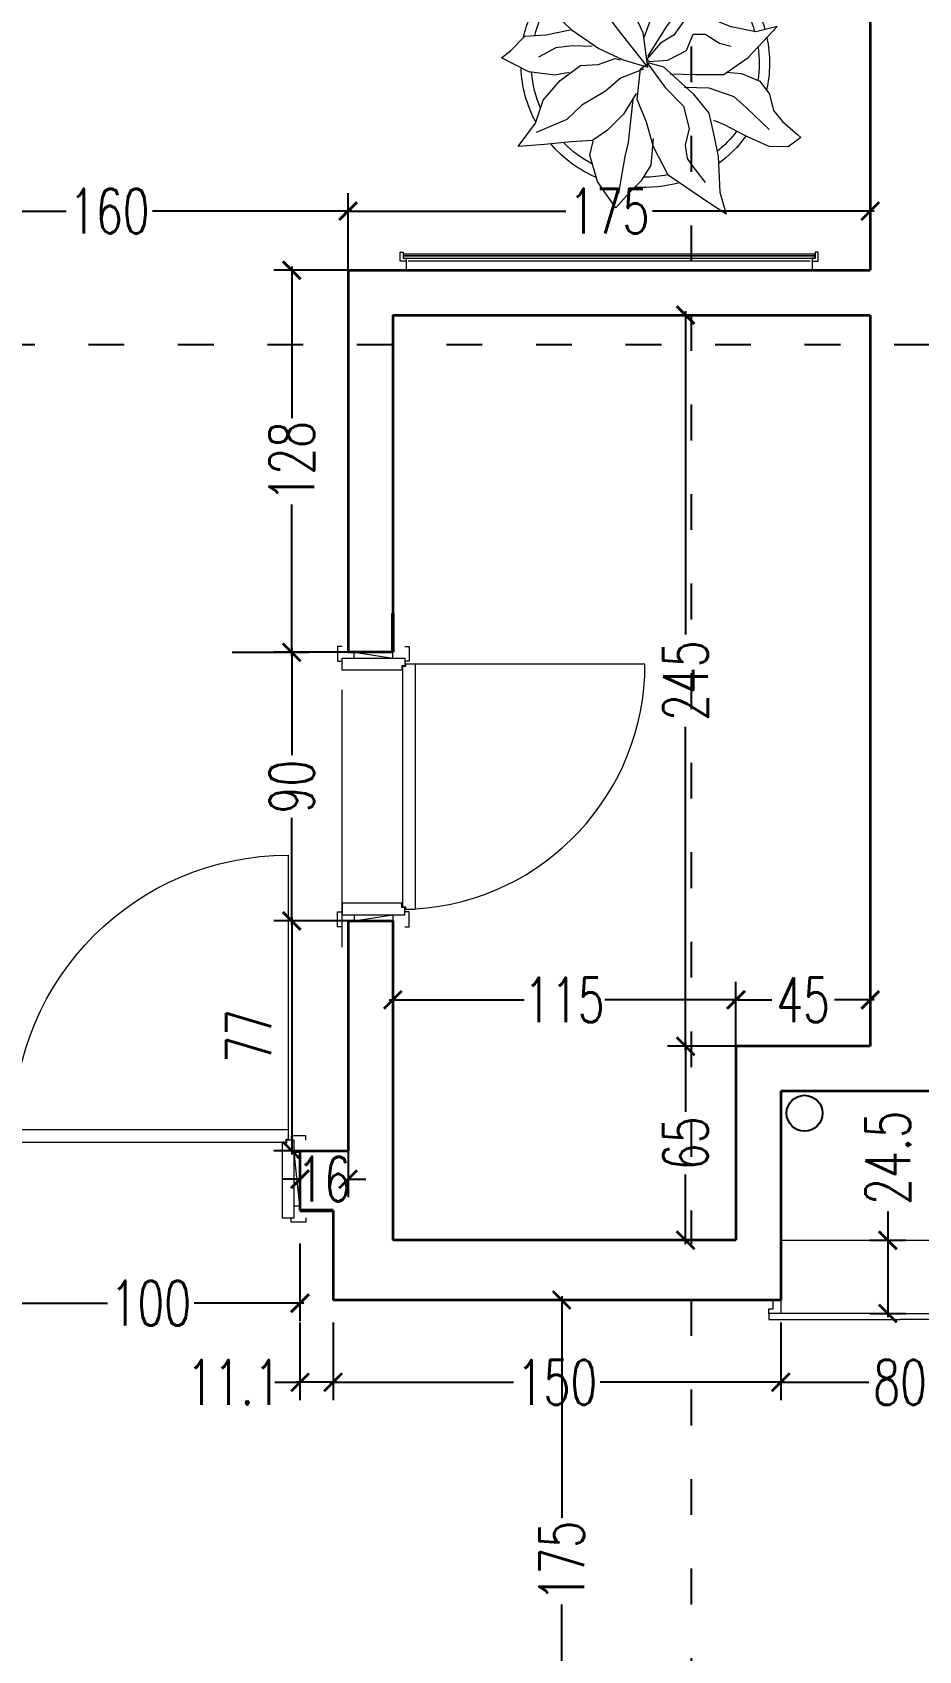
# Model space of a CAD drawing. Header units: centimetres. Extents: x -3207095 to 15275363, y -32656 to 4798027.
# Drawn here: x 691061 to 691358, y 4438776 to 4439318 of the extents above; entities that cross this region are included whole.
import ezdxf

# ---------------------------------------------------------------- set-up
doc = ezdxf.new("R2010")
doc.units = ezdxf.units.CM
doc.linetypes.add('ACAD_ISO03W100', pattern=[30, 12, -18])
doc.linetypes.add('DUZ', pattern=[500, 500])
doc.layers.get('0').update_dxf_attribs({"color": 1, "linetype": 'DUZ'})
for name, color, linetype in [('0 MC MAHAL', 94, 'Continuous'), ('DIM', 1, 'DUZ'), ('TESİSAT', 57, 'Continuous')]:
    doc.layers.add(name, color=color, linetype=linetype)
for name, color, linetype, lineweight in [('DUV', 220, 'Continuous', 50), ('DUVAR', 7, 'Continuous', 35), ('FE_MOBTEF.2', 33, 'Continuous', 18), ('Fix. Furniture', 144, 'Continuous', 9), ('KAPEN', 151, 'Continuous', 9)]:
    doc.layers.add(name, color=color, linetype=linetype, lineweight=lineweight)
doc.styles.add('ATT', font='romans.shx')
doc.styles.add('DIM', font='ROMANSTW.SHX', dxfattribs={"width": 0.7})
doc.dimstyles.new('1_100', dxfattribs={"dimtxt": 15, "dimasz": 6, "dimexe": 6, "dimexo": 0, "dimgap": 2, "dimtad": 0, "dimdec": 1, "dimzin": 11, "dimdsep": 46, "dimtxsty": 'DIM', "dimblk": 'ARCHTICK', "dimcen": 3, "dimdle": 1.25, "dimclrt": 2, "dimadec": 0, "dimazin": 0, "dimtfac": 1.25, "dimtdec": 1, "dimtix": 1, "dimtofl": 0, "dimtmove": 1, "dimatfit": 3, "dimldrblk": 'ARCHTICK', "dimfxl": 20, "dimfxlon": 1, "dimtolj": 1, "dimtzin": 0, "dimarcsym": 0})

# ---------------------------------------------------------------- blocks, each defined once
blk = doc.blocks.new('new block')
at = {"layer": 'KAPEN'}
for p, q in [((105202.0528, 48261.8596), (105202.0198, 48261.8596)), ((105202.0528, 48261.8526), (105202.0528, 48261.8596)), ((105202.0628, 48261.8526), (105202.0528, 48261.8526)), ((105202.0628, 48261.0466), (105202.0628, 48261.8526)), ((105201.2498, 48261.0396), (105202.0528, 48261.0396)), ((105202.0528, 48261.0466), (105202.0628, 48261.0466)), ((105202.0528, 48261.0396), (105202.0528, 48261.0466))]:
    blk.add_line(p, q, dxfattribs=at)
for points in [[(105202.0548, 48261.9196), (105202.0398, 48261.9196), (105202.0398, 48261.8696), (105202.0548, 48261.8696)], [(105202.2248, 48261.8796), (105202.2248, 48261.8996), (105202.0948, 48261.8796), (105202.0948, 48261.8996)], [(105202.2648, 48261.9196), (105202.2798, 48261.9196), (105202.2798, 48261.8696), (105202.2648, 48261.8696)], [(105202.0198, 48261.0396), (105202.0198, 48261.8596)], [(105202.0548, 48260.9796), (105202.0398, 48260.9796), (105202.0398, 48261.0296), (105202.0548, 48261.0296)], [(105202.2248, 48261.0196), (105202.2248, 48260.9996), (105202.0948, 48261.0196), (105202.0948, 48260.9996)], [(105202.2648, 48260.9796), (105202.2798, 48260.9796), (105202.2798, 48261.0296), (105202.2648, 48261.0296)]]:
    blk.add_lwpolyline(points, dxfattribs=at)
for points in [[(105202.0548, 48261.8796), (105202.0548, 48261.8546), (105202.0648, 48261.8546), (105202.0648, 48261.8396), (105202.2648, 48261.8396), (105202.2648, 48261.8796)], [(105202.0548, 48261.0196), (105202.0548, 48261.0446), (105202.0648, 48261.0446), (105202.0648, 48261.0596), (105202.2648, 48261.0596), (105202.2648, 48261.0196)]]:
    blk.add_lwpolyline(points, close=True, dxfattribs=at)
blk.add_arc((105202.0715, 48261.0396), 0.8216, 93.6023, 180, dxfattribs=at)
blk = doc.blocks.new('K210')
for p, q in [((0.04, 0.985), (0.04, 0.032)), ((0.96, 0.032), (0.96, 0.065)), ((0.04, 0.032), (0.047, 0.032)), ((0.047, 0.032), (0.047, 0.022)), ((0.047, 0.022), (0.953, 0.022)), ((0.953, 0.032), (0.96, 0.032)), ((0.953, 0.022), (0.953, 0.032))]:
    blk.add_line(p, q)
for points in [[(0.04, 0.065), (0.96, 0.065)], [(-0.02, 0.03), (-0.02, 0.045), (0.03, 0.045), (0.03, 0.03)], [(1.02, 0.03), (1.02, 0.045), (0.97, 0.045), (0.97, 0.03)], [(0.02, -0.19), (0, -0.19), (0.02, -0.01), (0, -0.01)], [(0.98, -0.19), (1, -0.19), (0.98, -0.01), (1, -0.01)], [(-0.02, -0.23), (-0.02, -0.245), (0.03, -0.245), (0.03, -0.23)], [(1.02, -0.23), (1.02, -0.245), (0.97, -0.245), (0.97, -0.23)]]:
    blk.add_lwpolyline(points)
for points in [[(0.02, 0.03), (0.045, 0.03), (0.045, 0.02), (0.06, 0.02), (0.06, -0.23), (0.02, -0.23)], [(0.98, 0.03), (0.955, 0.03), (0.955, 0.02), (0.94, 0.02), (0.94, -0.23), (0.98, -0.23)]]:
    blk.add_lwpolyline(points, close=True)
blk.add_arc((0.04, 0.065), 0.92, 0, 90)
blk = doc.blocks.new('rgtkjıtdkfgölv')
at = {"layer": 'FE_MOBTEF.2'}
for p, q in [((104445.9076, 48877.9319), (104445.9076, 48877.9619)), ((104447.2679, 48877.9319), (104447.2679, 48877.9619)), ((104445.9079, 48877.9319), (104445.8879, 48877.9319)), ((104445.8879, 48877.9319), (104445.8879, 48877.9019)), ((104445.8879, 48877.9019), (104445.8979, 48877.9019)), ((104445.8979, 48877.9139), (104445.8979, 48877.9219)), ((104445.8979, 48877.9219), (104447.2779, 48877.9219)), ((104445.8979, 48877.9219), (104445.9079, 48877.9219)), ((104445.8979, 48877.9019), (104445.8979, 48877.9219)), ((104445.8979, 48877.9079), (104445.8979, 48877.9139)), ((104445.8979, 48877.9139), (104447.2779, 48877.9139)), ((104447.2779, 48877.9139), (104445.8979, 48877.9139)), ((104447.2779, 48877.9079), (104445.8979, 48877.9079)), ((104445.9079, 48877.9219), (104445.9079, 48877.9319)), ((104447.2612, 48877.9319), (104445.9143, 48877.9319)), ((104447.2679, 48877.9319), (104447.2879, 48877.9319)), ((104447.2679, 48877.9219), (104447.2679, 48877.9319)), ((104447.2779, 48877.9219), (104447.2679, 48877.9219)), ((104447.2779, 48877.9019), (104447.2779, 48877.9219)), ((104447.2779, 48877.9219), (104447.2779, 48877.9139)), ((104447.2779, 48877.9139), (104447.2779, 48877.9079)), ((104447.2879, 48877.9019), (104447.2779, 48877.9019)), ((104447.2879, 48877.9319), (104447.2879, 48877.9019))]:
    blk.add_line(p, q, dxfattribs=at)
blk = doc.blocks.new('_ArchTick')
at = {"color": 0, "linetype": 'ByBlock', "const_width": 0.15}
blk.add_lwpolyline([(-0.5, -0.5), (0.5, 0.5)], dxfattribs=at)
blk = doc.blocks.new('*D4764')
at = {"layer": 'Defpoints', "color": 0, "linetype": 'Continuous', "lineweight": 5, "transparency": 16777216}
for p in [(691256.93, 4439776.56), (691076.93, 4439758.74), (691256.93, -32656.41)]:
    blk.add_point(p, dxfattribs=at)
at = {"layer": 'DIM', "color": 0, "linetype": 'Continuous', "lineweight": -2, "transparency": 16777216}
for p, q in [((691076.93, 4439758.74), (691076.93, 4439782.56)), ((691256.93, 4439756.56), (691256.93, 4439782.56)), ((691075.68, 4439776.56), (691152.43, 4439776.56)), ((691258.18, 4439776.56), (691181.43, 4439776.56))]:
    blk.add_line(p, q, dxfattribs=at)
at = {"layer": 'DIM', "color": 0, "linetype": 'Continuous', "lineweight": -2, "transparency": 16777216, "xscale": 6, "yscale": 6, "zscale": 6, "rotation": 180}
blk.add_blockref('_ArchTick', (691076.93, 4439776.56), dxfattribs=at)
at = {"layer": 'DIM', "color": 0, "linetype": 'Continuous', "lineweight": -2, "transparency": 16777216, "xscale": 6, "yscale": 6, "zscale": 6}
blk.add_blockref('_ArchTick', (691256.93, 4439776.56), dxfattribs=at)
at = {"layer": 'DIM', "color": 2, "linetype": 'Continuous', "lineweight": 5, "transparency": 16777216, "insert": (691166.93, 4439776.56), "char_height": 15, "attachment_point": 5, "style": 'DIM'}
blk.add_mtext('\\A1;180', dxfattribs=at)
blk = doc.blocks.new('*D5818')
at = {"layer": 'Defpoints', "color": 0, "linetype": 'Continuous', "lineweight": 5, "transparency": 16777216}
for p in [(691238.54, 4438893.74), (691256.93, 4438893.74), (691256.93, 4438718.74)]:
    blk.add_point(p, dxfattribs=at)
at = {"layer": 'DIM', "color": 0, "linetype": 'Continuous', "lineweight": -2, "transparency": 16777216}
for p, q in [((691238.54, 4438894.99), (691238.54, 4438820.74)), ((691256.93, 4438893.74), (691232.54, 4438893.74)), ((691238.54, 4438717.49), (691238.54, 4438791.74)), ((691256.93, 4438718.74), (691232.54, 4438718.74))]:
    blk.add_line(p, q, dxfattribs=at)
at = {"layer": 'DIM', "color": 0, "linetype": 'Continuous', "lineweight": -2, "transparency": 16777216, "xscale": 6, "yscale": 6, "zscale": 6}
for p, rotation in [((691238.54, 4438893.74), 90), ((691238.54, 4438718.74), 270)]:
    blk.add_blockref('_ArchTick', p, dxfattribs=dict(at, rotation=rotation))
at = {"layer": 'DIM', "color": 2, "linetype": 'Continuous', "lineweight": 5, "transparency": 16777216, "insert": (691238.54, 4438806.24), "char_height": 15, "attachment_point": 5, "rotation": 90, "style": 'DIM'}
blk.add_mtext('\\A1;175', dxfattribs=at)
blk = doc.blocks.new('*D5828')
at = {"layer": 'Defpoints', "color": 0, "linetype": 'Continuous', "lineweight": 5, "transparency": 16777216}
for p in [(691050.82, 4438923.74), (691150.82, 4438923.74), (691150.82, 4438892.67)]:
    blk.add_point(p, dxfattribs=at)
at = {"layer": 'DIM', "color": 0, "linetype": 'Continuous', "lineweight": -2, "transparency": 16777216}
for p, q in [((691050.82, 4438912.67), (691050.82, 4438886.67)), ((691150.82, 4438912.67), (691150.82, 4438886.67)), ((691049.57, 4438892.67), (691086.32, 4438892.67)), ((691152.07, 4438892.67), (691115.32, 4438892.67))]:
    blk.add_line(p, q, dxfattribs=at)
at = {"layer": 'DIM', "color": 0, "linetype": 'Continuous', "lineweight": -2, "transparency": 16777216, "xscale": 6, "yscale": 6, "zscale": 6, "rotation": 180}
blk.add_blockref('_ArchTick', (691050.82, 4438892.67), dxfattribs=at)
at = {"layer": 'DIM', "color": 0, "linetype": 'Continuous', "lineweight": -2, "transparency": 16777216, "xscale": 6, "yscale": 6, "zscale": 6}
blk.add_blockref('_ArchTick', (691150.82, 4438892.67), dxfattribs=at)
at = {"layer": 'DIM', "color": 2, "linetype": 'Continuous', "lineweight": 5, "transparency": 16777216, "insert": (691100.82, 4438892.67), "char_height": 15, "attachment_point": 5, "style": 'DIM'}
blk.add_mtext('\\A1;100', dxfattribs=at)
blk = doc.blocks.new('*D5829')
at = {"layer": 'Defpoints', "color": 0, "linetype": 'Continuous', "lineweight": 5, "transparency": 16777216}
for p in [(691161.93, 4438893.74), (691311.93, 4438893.74), (691311.93, 4438866.17)]:
    blk.add_point(p, dxfattribs=at)
at = {"layer": 'DIM', "color": 0, "linetype": 'Continuous', "lineweight": -2, "transparency": 16777216}
for p, q in [((691161.93, 4438886.17), (691161.93, 4438860.17)), ((691311.93, 4438886.17), (691311.93, 4438860.17)), ((691160.68, 4438866.17), (691222.43, 4438866.17)), ((691313.18, 4438866.17), (691251.43, 4438866.17))]:
    blk.add_line(p, q, dxfattribs=at)
at = {"layer": 'DIM', "color": 0, "linetype": 'Continuous', "lineweight": -2, "transparency": 16777216, "xscale": 6, "yscale": 6, "zscale": 6, "rotation": 180}
blk.add_blockref('_ArchTick', (691161.93, 4438866.17), dxfattribs=at)
at = {"layer": 'DIM', "color": 0, "linetype": 'Continuous', "lineweight": -2, "transparency": 16777216, "xscale": 6, "yscale": 6, "zscale": 6}
blk.add_blockref('_ArchTick', (691311.93, 4438866.17), dxfattribs=at)
at = {"layer": 'DIM', "color": 2, "linetype": 'Continuous', "lineweight": 5, "transparency": 16777216, "insert": (691236.93, 4438866.17), "char_height": 15, "attachment_point": 5, "style": 'DIM'}
blk.add_mtext('\\A1;150', dxfattribs=at)
blk = doc.blocks.new('*D5830')
at = {"layer": 'Defpoints', "color": 0, "linetype": 'Continuous', "lineweight": 5, "transparency": 16777216}
for p in [(691311.93, 4438893.74), (691391.93, 4438893.74), (691391.93, 4438866.17)]:
    blk.add_point(p, dxfattribs=at)
at = {"layer": 'DIM', "color": 0, "linetype": 'Continuous', "lineweight": -2, "transparency": 16777216}
for p, q in [((691311.93, 4438886.17), (691311.93, 4438860.17)), ((691391.93, 4438886.17), (691391.93, 4438860.17)), ((691310.68, 4438866.17), (691341.43, 4438866.17)), ((691393.18, 4438866.17), (691362.43, 4438866.17))]:
    blk.add_line(p, q, dxfattribs=at)
at = {"layer": 'DIM', "color": 0, "linetype": 'Continuous', "lineweight": -2, "transparency": 16777216, "xscale": 6, "yscale": 6, "zscale": 6, "rotation": 180}
blk.add_blockref('_ArchTick', (691311.93, 4438866.17), dxfattribs=at)
at = {"layer": 'DIM', "color": 0, "linetype": 'Continuous', "lineweight": -2, "transparency": 16777216, "xscale": 6, "yscale": 6, "zscale": 6}
blk.add_blockref('_ArchTick', (691391.93, 4438866.17), dxfattribs=at)
at = {"layer": 'DIM', "color": 2, "linetype": 'Continuous', "lineweight": 5, "transparency": 16777216, "insert": (691351.93, 4438866.17), "char_height": 15, "attachment_point": 5, "style": 'DIM'}
blk.add_mtext('\\A1;80', dxfattribs=at)
blk = doc.blocks.new('*D4965')
at = {"layer": 'Defpoints', "color": 0, "linetype": 'Continuous', "lineweight": 5, "transparency": 16777216}
for p in [(691341.82, 4438913.74), (691341.82, 4438889.24), (691347.82, 4438889.24)]:
    blk.add_point(p, dxfattribs=at)
at = {"layer": 'DIM', "color": 0, "linetype": 'Continuous', "lineweight": -2, "transparency": 16777216}
for p, q in [((691347.82, 4438923.34), (691347.82, 4438913.74)), ((691341.82, 4438913.74), (691353.82, 4438913.74)), ((691347.82, 4438914.99), (691347.82, 4438887.99)), ((691341.82, 4438889.24), (691353.82, 4438889.24))]:
    blk.add_line(p, q, dxfattribs=at)
at = {"layer": 'DIM', "color": 0, "linetype": 'Continuous', "lineweight": -2, "transparency": 16777216, "xscale": 6, "yscale": 6, "zscale": 6}
for p, rotation in [((691347.82, 4438913.74), 90), ((691347.82, 4438889.24), 270)]:
    blk.add_blockref('_ArchTick', p, dxfattribs=dict(at, rotation=rotation))
at = {"layer": 'DIM', "color": 2, "linetype": 'Continuous', "lineweight": 5, "transparency": 16777216, "insert": (691347.82, 4438941.34), "char_height": 15, "attachment_point": 5, "rotation": 90, "style": 'DIM'}
blk.add_mtext('\\A1;24.5', dxfattribs=at)
blk = doc.blocks.new('*D4969')
at = {"layer": 'Defpoints', "color": 0, "linetype": 'Continuous', "lineweight": 5, "transparency": 16777216}
for p in [(691150.82, 4438893.74), (691161.93, 4438893.74), (691150.82, 4438866.17)]:
    blk.add_point(p, dxfattribs=at)
at = {"layer": 'DIM', "color": 0, "linetype": 'Continuous', "lineweight": -2, "transparency": 16777216}
for p, q in [((691150.82, 4438886.17), (691150.82, 4438860.17)), ((691161.93, 4438886.17), (691161.93, 4438860.17)), ((691142.42, 4438866.17), (691150.82, 4438866.17)), ((691163.18, 4438866.17), (691149.57, 4438866.17))]:
    blk.add_line(p, q, dxfattribs=at)
at = {"layer": 'DIM', "color": 0, "linetype": 'Continuous', "lineweight": -2, "transparency": 16777216, "xscale": 6, "yscale": 6, "zscale": 6, "rotation": 180}
blk.add_blockref('_ArchTick', (691150.82, 4438866.17), dxfattribs=at)
at = {"layer": 'DIM', "color": 0, "linetype": 'Continuous', "lineweight": -2, "transparency": 16777216, "xscale": 6, "yscale": 6, "zscale": 6}
blk.add_blockref('_ArchTick', (691161.93, 4438866.17), dxfattribs=at)
at = {"layer": 'DIM', "color": 2, "linetype": 'Continuous', "lineweight": 5, "transparency": 16777216, "insert": (691128.67, 4438866.17), "char_height": 15, "attachment_point": 5, "style": 'DIM'}
blk.add_mtext('\\A1;11.1', dxfattribs=at)
blk = doc.blocks.new('*D5854')
at = {"layer": 'Defpoints', "color": 0, "linetype": 'Continuous', "lineweight": 5, "transparency": 16777216}
for p in [(691150.83, 4438943.27), (691166.93, 4438943.74), (691150.83, 4438934.21)]:
    blk.add_point(p, dxfattribs=at)
at = {"layer": 'DIM', "color": 0, "linetype": 'Continuous', "lineweight": -2, "transparency": 16777216}
for p, q in [((691150.83, 4438943.27), (691150.83, 4438928.21)), ((691166.93, 4438943.74), (691166.93, 4438928.21)), ((691150.83, 4438934.21), (691144.83, 4438934.21)), ((691166.93, 4438934.21), (691172.93, 4438934.21))]:
    blk.add_line(p, q, dxfattribs=at)
at = {"layer": 'DIM', "color": 0, "linetype": 'Continuous', "lineweight": -2, "transparency": 16777216, "xscale": 6, "yscale": 6, "zscale": 6}
blk.add_blockref('_ArchTick', (691150.83, 4438934.21), dxfattribs=at)
at = {"layer": 'DIM', "color": 0, "linetype": 'Continuous', "lineweight": -2, "transparency": 16777216, "xscale": 6, "yscale": 6, "zscale": 6, "rotation": 180}
blk.add_blockref('_ArchTick', (691166.93, 4438934.21), dxfattribs=at)
at = {"layer": 'DIM', "color": 2, "linetype": 'Continuous', "lineweight": 5, "transparency": 16777216, "insert": (691158.88, 4438934.21), "char_height": 15, "attachment_point": 5, "style": 'DIM'}
blk.add_mtext('\\A1;16', dxfattribs=at)
blk = doc.blocks.new('*D5716')
at = {"layer": 'Defpoints', "color": 0, "linetype": 'Continuous', "lineweight": 5, "transparency": 16777216}
for p in [(691166.93, 4439258.57), (691166.93, 4439238.74), (691341.93, 4439238.74)]:
    blk.add_point(p, dxfattribs=at)
at = {"layer": 'DIM', "color": 0, "linetype": 'Continuous', "lineweight": -2, "transparency": 16777216}
for p, q in [((691166.93, 4439238.74), (691166.93, 4439264.57)), ((691341.93, 4439238.74), (691341.93, 4439264.57)), ((691165.68, 4439258.57), (691239.93, 4439258.57)), ((691343.18, 4439258.57), (691268.93, 4439258.57))]:
    blk.add_line(p, q, dxfattribs=at)
at = {"layer": 'DIM', "color": 0, "linetype": 'Continuous', "lineweight": -2, "transparency": 16777216, "xscale": 6, "yscale": 6, "zscale": 6, "rotation": 180}
blk.add_blockref('_ArchTick', (691166.93, 4439258.57), dxfattribs=at)
at = {"layer": 'DIM', "color": 0, "linetype": 'Continuous', "lineweight": -2, "transparency": 16777216, "xscale": 6, "yscale": 6, "zscale": 6}
blk.add_blockref('_ArchTick', (691341.93, 4439258.57), dxfattribs=at)
at = {"layer": 'DIM', "color": 2, "linetype": 'Continuous', "lineweight": 5, "transparency": 16777216, "insert": (691254.43, 4439258.57), "char_height": 15, "attachment_point": 5, "style": 'DIM'}
blk.add_mtext('\\A1;175', dxfattribs=at)
blk = doc.blocks.new('*D5717')
at = {"layer": 'Defpoints', "color": 0, "linetype": 'Continuous', "lineweight": 5, "transparency": 16777216}
for p in [(691296.93, 4438994.29), (691296.93, 4438978.74), (691341.93, 4438978.74)]:
    blk.add_point(p, dxfattribs=at)
at = {"layer": 'DIM', "color": 0, "linetype": 'Continuous', "lineweight": -2, "transparency": 16777216}
for p, q in [((691296.93, 4438978.74), (691296.93, 4439000.29)), ((691341.93, 4438978.74), (691341.93, 4439000.29)), ((691295.68, 4438994.29), (691308.93, 4438994.29)), ((691343.18, 4438994.29), (691329.93, 4438994.29))]:
    blk.add_line(p, q, dxfattribs=at)
at = {"layer": 'DIM', "color": 0, "linetype": 'Continuous', "lineweight": -2, "transparency": 16777216, "xscale": 6, "yscale": 6, "zscale": 6, "rotation": 180}
blk.add_blockref('_ArchTick', (691296.93, 4438994.29), dxfattribs=at)
at = {"layer": 'DIM', "color": 0, "linetype": 'Continuous', "lineweight": -2, "transparency": 16777216, "xscale": 6, "yscale": 6, "zscale": 6}
blk.add_blockref('_ArchTick', (691341.93, 4438994.29), dxfattribs=at)
at = {"layer": 'DIM', "color": 2, "linetype": 'Continuous', "lineweight": 5, "transparency": 16777216, "insert": (691319.43, 4438994.29), "char_height": 15, "attachment_point": 5, "style": 'DIM'}
blk.add_mtext('\\A1;45', dxfattribs=at)
blk = doc.blocks.new('*D5718')
at = {"layer": 'Defpoints', "color": 0, "linetype": 'Continuous', "lineweight": 5, "transparency": 16777216}
for p in [(691181.93, 4438994.29), (691181.93, 4438978.74), (691296.93, 4438978.74)]:
    blk.add_point(p, dxfattribs=at)
at = {"layer": 'DIM', "color": 0, "linetype": 'Continuous', "lineweight": -2, "transparency": 16777216}
for p, q in [((691181.93, 4438978.74), (691181.93, 4439000.29)), ((691296.93, 4438978.74), (691296.93, 4439000.29)), ((691180.68, 4438994.29), (691225.93, 4438994.29)), ((691298.18, 4438994.29), (691252.93, 4438994.29))]:
    blk.add_line(p, q, dxfattribs=at)
at = {"layer": 'DIM', "color": 0, "linetype": 'Continuous', "lineweight": -2, "transparency": 16777216, "xscale": 6, "yscale": 6, "zscale": 6, "rotation": 180}
blk.add_blockref('_ArchTick', (691181.93, 4438994.29), dxfattribs=at)
at = {"layer": 'DIM', "color": 0, "linetype": 'Continuous', "lineweight": -2, "transparency": 16777216, "xscale": 6, "yscale": 6, "zscale": 6}
blk.add_blockref('_ArchTick', (691296.93, 4438994.29), dxfattribs=at)
at = {"layer": 'DIM', "color": 2, "linetype": 'Continuous', "lineweight": 5, "transparency": 16777216, "insert": (691239.43, 4438994.29), "char_height": 15, "attachment_point": 5, "style": 'DIM'}
blk.add_mtext('\\A1;115', dxfattribs=at)
blk = doc.blocks.new('*D5719')
at = {"layer": 'Defpoints', "color": 0, "linetype": 'Continuous', "lineweight": 5, "transparency": 16777216}
for p in [(691280.03, 4438978.74), (691296.93, 4438978.74), (691296.93, 4438913.74)]:
    blk.add_point(p, dxfattribs=at)
at = {"layer": 'DIM', "color": 0, "linetype": 'Continuous', "lineweight": -2, "transparency": 16777216}
for p, q in [((691296.93, 4438978.74), (691274.03, 4438978.74)), ((691280.03, 4438979.99), (691280.03, 4438956.74)), ((691280.03, 4438912.49), (691280.03, 4438935.74)), ((691296.93, 4438913.74), (691274.03, 4438913.74))]:
    blk.add_line(p, q, dxfattribs=at)
at = {"layer": 'DIM', "color": 0, "linetype": 'Continuous', "lineweight": -2, "transparency": 16777216, "xscale": 6, "yscale": 6, "zscale": 6}
for p, rotation in [((691280.03, 4438978.74), 90), ((691280.03, 4438913.74), 270)]:
    blk.add_blockref('_ArchTick', p, dxfattribs=dict(at, rotation=rotation))
at = {"layer": 'DIM', "color": 2, "linetype": 'Continuous', "lineweight": 5, "transparency": 16777216, "insert": (691280.03, 4438946.24), "char_height": 15, "attachment_point": 5, "rotation": 90, "style": 'DIM'}
blk.add_mtext('\\A1;65', dxfattribs=at)
blk = doc.blocks.new('*D5720')
at = {"layer": 'Defpoints', "color": 0, "linetype": 'Continuous', "lineweight": 5, "transparency": 16777216}
for p in [(691280.03, 4439223.74), (691296.93, 4439223.74), (691296.93, 4438978.74)]:
    blk.add_point(p, dxfattribs=at)
at = {"layer": 'DIM', "color": 0, "linetype": 'Continuous', "lineweight": -2, "transparency": 16777216}
for p, q in [((691280.03, 4439224.99), (691280.03, 4439116.74)), ((691296.93, 4439223.74), (691274.03, 4439223.74)), ((691280.03, 4438977.49), (691280.03, 4439085.74)), ((691296.93, 4438978.74), (691274.03, 4438978.74))]:
    blk.add_line(p, q, dxfattribs=at)
at = {"layer": 'DIM', "color": 0, "linetype": 'Continuous', "lineweight": -2, "transparency": 16777216, "xscale": 6, "yscale": 6, "zscale": 6}
for p, rotation in [((691280.03, 4439223.74), 90), ((691280.03, 4438978.74), 270)]:
    blk.add_blockref('_ArchTick', p, dxfattribs=dict(at, rotation=rotation))
at = {"layer": 'DIM', "color": 2, "linetype": 'Continuous', "lineweight": 5, "transparency": 16777216, "insert": (691280.03, 4439101.24), "char_height": 15, "attachment_point": 5, "rotation": 90, "style": 'DIM'}
blk.add_mtext('\\A1;245', dxfattribs=at)
blk = doc.blocks.new('*D5721')
at = {"layer": 'Defpoints', "color": 0, "linetype": 'Continuous', "lineweight": 5, "transparency": 16777216}
for p in [(691166.93, 4439238.74), (0, 4439110.74), (691148.06, 4439110.74)]:
    blk.add_point(p, dxfattribs=at)
at = {"layer": 'DIM', "color": 0, "linetype": 'Continuous', "lineweight": -2, "transparency": 16777216}
for p, q in [((691166.93, 4439238.74), (691142.06, 4439238.74)), ((691148.06, 4439239.99), (691148.06, 4439189.24)), ((691148.06, 4439109.49), (691148.06, 4439160.24)), ((691128.06, 4439110.74), (691154.06, 4439110.74))]:
    blk.add_line(p, q, dxfattribs=at)
at = {"layer": 'DIM', "color": 0, "linetype": 'Continuous', "lineweight": -2, "transparency": 16777216, "xscale": 6, "yscale": 6, "zscale": 6}
for p, rotation in [((691148.06, 4439238.74), 90), ((691148.06, 4439110.74), 270)]:
    blk.add_blockref('_ArchTick', p, dxfattribs=dict(at, rotation=rotation))
at = {"layer": 'DIM', "color": 2, "linetype": 'Continuous', "lineweight": 5, "transparency": 16777216, "insert": (691148.06, 4439174.74), "char_height": 15, "attachment_point": 5, "rotation": 90, "style": 'DIM'}
blk.add_mtext('\\A1;128', dxfattribs=at)
blk = doc.blocks.new('*D5722')
at = {"layer": 'Defpoints', "color": 0, "linetype": 'Continuous', "lineweight": 5, "transparency": 16777216}
for p in [(691166.93, 4439110.74), (691148.06, 4439020.74), (691166.93, 4439020.74)]:
    blk.add_point(p, dxfattribs=at)
at = {"layer": 'DIM', "color": 0, "linetype": 'Continuous', "lineweight": -2, "transparency": 16777216}
for p, q in [((691148.06, 4439111.99), (691148.06, 4439076.24)), ((691166.93, 4439110.74), (691142.06, 4439110.74)), ((691148.06, 4439019.49), (691148.06, 4439055.24)), ((691166.93, 4439020.74), (691142.06, 4439020.74))]:
    blk.add_line(p, q, dxfattribs=at)
at = {"layer": 'DIM', "color": 0, "linetype": 'Continuous', "lineweight": -2, "transparency": 16777216, "xscale": 6, "yscale": 6, "zscale": 6}
for p, rotation in [((691148.06, 4439110.74), 90), ((691148.06, 4439020.74), 270)]:
    blk.add_blockref('_ArchTick', p, dxfattribs=dict(at, rotation=rotation))
at = {"layer": 'DIM', "color": 2, "linetype": 'Continuous', "lineweight": 5, "transparency": 16777216, "insert": (691148.06, 4439065.74), "char_height": 15, "attachment_point": 5, "rotation": 90, "style": 'DIM'}
blk.add_mtext('\\A1;90', dxfattribs=at)
blk = doc.blocks.new('*D4685')
at = {"layer": 'Defpoints', "color": 0, "linetype": 'Continuous', "lineweight": 5, "transparency": 16777216}
for p in [(691166.93, 4439020.74), (691148.06, 4438943.74), (691166.93, 4438943.74)]:
    blk.add_point(p, dxfattribs=at)
at = {"layer": 'DIM', "color": 0, "linetype": 'Continuous', "lineweight": -2, "transparency": 16777216}
for p, q in [((691166.93, 4439020.74), (691142.06, 4439020.74)), ((691148.06, 4439021.99), (691148.06, 4438942.49)), ((691166.93, 4438943.74), (691142.06, 4438943.74))]:
    blk.add_line(p, q, dxfattribs=at)
at = {"layer": 'DIM', "color": 0, "linetype": 'Continuous', "lineweight": -2, "transparency": 16777216, "xscale": 6, "yscale": 6, "zscale": 6}
for p, rotation in [((691148.06, 4439020.74), 90), ((691148.06, 4438943.74), 270)]:
    blk.add_blockref('_ArchTick', p, dxfattribs=dict(at, rotation=rotation))
at = {"layer": 'DIM', "color": 2, "linetype": 'Continuous', "lineweight": 5, "transparency": 16777216, "insert": (691133.62, 4438982.24), "char_height": 15, "attachment_point": 5, "rotation": 90, "style": 'DIM'}
blk.add_mtext('\\A1;77', dxfattribs=at)
blk = doc.blocks.new('*D5732')
at = {"layer": 'Defpoints', "color": 0, "linetype": 'Continuous', "lineweight": 5, "transparency": 16777216}
for p in [(691166.93, 4439258.57), (691006.93, 4439238.74), (691166.93, 4439238.74)]:
    blk.add_point(p, dxfattribs=at)
at = {"layer": 'DIM', "color": 0, "linetype": 'Continuous', "lineweight": -2, "transparency": 16777216}
for p, q in [((691006.93, 4439238.74), (691006.93, 4439264.57)), ((691166.93, 4439238.74), (691166.93, 4439264.57)), ((691005.68, 4439258.57), (691072.43, 4439258.57)), ((691168.18, 4439258.57), (691101.43, 4439258.57))]:
    blk.add_line(p, q, dxfattribs=at)
at = {"layer": 'DIM', "color": 0, "linetype": 'Continuous', "lineweight": -2, "transparency": 16777216, "xscale": 6, "yscale": 6, "zscale": 6, "rotation": 180}
blk.add_blockref('_ArchTick', (691006.93, 4439258.57), dxfattribs=at)
at = {"layer": 'DIM', "color": 0, "linetype": 'Continuous', "lineweight": -2, "transparency": 16777216, "xscale": 6, "yscale": 6, "zscale": 6}
blk.add_blockref('_ArchTick', (691166.93, 4439258.57), dxfattribs=at)
at = {"layer": 'DIM', "color": 2, "linetype": 'Continuous', "lineweight": 5, "transparency": 16777216, "insert": (691086.93, 4439258.57), "char_height": 15, "attachment_point": 5, "style": 'DIM'}
blk.add_mtext('\\A1;160', dxfattribs=at)
blk = doc.blocks.new('12PPLT12')
at = {"color": 0, "linetype": 'ByBlock'}
for p, q in [((-0.0344, 0.6941), (-0.0316, 0.7514)), ((-0.0316, 0.7514), (-0.0021, 0.6891)), ((-0.0505, 0.6319), (-0.0344, 0.6941)), ((-0.0021, 0.6891), (0.044, 0.559)), ((-0.1155, 0.5834), (-0.0505, 0.6319)), ((-0.0643, 0.5101), (-0.0261, 0.5913)), ((-0.1483, 0.4856), (-0.1155, 0.5834)), ((0.044, 0.559), (0.0902, 0.4316)), ((-0.1321, 0.3666), (-0.1483, 0.4856)), ((-0.0505, 0.38), (-0.0643, 0.5101)), ((-0.3489, 0.3338), (-0.3623, 0.415)), ((-0.3623, 0.415), (-0.3028, 0.35)), ((0.0902, 0.4316), (0.0902, 0.3393)), ((0.1335, 0.3472), (0.2202, 0.415)), ((0.2202, 0.415), (0.2908, 0.4206)), ((0.2908, 0.4206), (0.3503, 0.4289)), ((0.3503, 0.4289), (0.3475, 0.331)), ((-0.3323, 0.2471), (-0.3489, 0.3338)), ((-0.3028, 0.35), (-0.2078, 0.3121)), ((-0.1077, 0.2794), (-0.1321, 0.3666)), ((-0.0427, 0.3338), (-0.0505, 0.38)), ((0.0035, 0.2794), (-0.0427, 0.3338)), ((0.0902, 0.3393), (0.0902, 0.2526)), ((0.0929, 0.2821), (0.1335, 0.3472)), ((0.2502, 0.3283), (0.193, 0.2932)), ((0.2797, 0.3527), (0.2502, 0.3283)), ((0.3475, 0.331), (0.3424, 0.266)), ((-0.2078, 0.3121), (-0.1049, 0.2904)), ((-0.1049, 0.2904), (-0.0371, 0.236)), ((0.009, 0.1686), (0.0035, 0.2794)), ((0.193, 0.2932), (0.1552, 0.2282)), ((0.3424, 0.266), (0.3042, 0.1903)), ((-0.2889, 0.1359), (-0.3323, 0.2471)), ((-0.205, 0.2309), (-0.2511, 0.2471)), ((-0.1372, 0.2309), (-0.205, 0.2309)), ((-0.0966, 0.2037), (-0.1372, 0.2309)), ((-0.1104, 0.1331), (-0.0966, 0.2037)), ((-0.0371, 0.236), (-0.0344, 0.1576)), ((0.0902, 0.2526), (0.0823, 0.1737)), ((0.1552, 0.2282), (0.1307, 0.1303)), ((0.223, 0.1876), (0.4208, 0.2037)), ((0.4208, 0.2037), (0.5726, 0.171)), ((-0.4868, 0.171), (-0.5357, 0.1253)), ((-0.4245, 0.1926), (-0.4868, 0.171)), ((-0.3461, 0.1793), (-0.4245, 0.1926)), ((-0.2917, 0.1493), (-0.3461, 0.1793)), ((-0.1944, 0.0736), (-0.2889, 0.1359)), ((-0.0694, 0.0602), (-0.1104, 0.1331)), ((-0.0344, 0.1576), (-0.0071, 0.1008)), ((0.0062, 0.0275), (0.009, 0.1686)), ((0.0823, 0.1737), (0.0606, 0.0819)), ((0.074, 0.0981), (0.223, 0.1876)), ((0.5726, 0.171), (0.716, 0.152)), ((0.716, 0.152), (0.6131, 0.0736)), ((-0.6712, 0.0981), (-0.6874, 0.0953)), ((-0.6874, 0.0953), (-0.6657, 0.0358)), ((-0.5901, 0.1087), (-0.6712, 0.0981)), ((-0.5357, 0.1253), (-0.5901, 0.1087)), ((-0.5629, 0.0519), (-0.4407, 0.0736)), ((-0.4407, 0.0736), (-0.3733, 0.0842)), ((-0.3733, 0.0842), (-0.27, 0.0575)), ((-0.1077, 0.0192), (-0.1944, 0.0736)), ((-0.0182, -0.0076), (0.074, 0.0981)), ((-0.0071, 0.1008), (0.0035, 0.0169)), ((0.169, 0.0547), (0.3152, 0.1087)), ((0.3152, 0.1087), (0.4125, 0.117)), ((0.4125, 0.117), (0.5237, 0.1008)), ((0.5237, 0.1008), (0.5781, 0.1142)), ((0.6131, 0.0736), (0.5453, 0.0169)), ((-0.6657, 0.0358), (-0.6007, -0.0048)), ((-0.2294, 0.003), (-0.3244, -0.0265)), ((-0.27, 0.0575), (-0.1861, 0.0058)), ((-0.0694, 0.0275), (-0.2294, 0.003)), ((-0.0099, 0.003), (-0.1211, -0.0376)), ((-0.0099, 0.0141), (-0.0694, 0.0602)), ((-0.0021, 0.0058), (-0.0694, 0.0275)), ((-0.0099, -0.0048), (0.169, 0.0547)), ((0.0035, 0.0169), (-0.0099, 0.0141)), ((0.0035, -0.0293), (-0.0099, 0.003)), ((0.5453, 0.0169), (0.4291, -0.0321)), ((-0.6007, -0.0048), (-0.5034, -0.0214)), ((-0.5034, -0.0214), (-0.4001, -0.0321)), ((-0.4001, -0.0321), (-0.3567, -0.0404)), ((-0.3244, -0.0265), (-0.395, -0.0943)), ((-0.2239, -0.0593), (-0.2917, -0.1216)), ((-0.1211, -0.0376), (-0.2239, -0.0593)), ((-0.0533, -0.1405), (0.0035, -0.0293)), ((0.0823, -0.0376), (-0.0182, -0.0076)), ((-0.0071, -0.0242), (0.0496, -0.1054)), ((0.1879, -0.0537), (0.0823, -0.0376)), ((0.1118, -0.051), (0.0902, -0.0431)), ((0.1552, -0.1082), (0.1118, -0.051)), ((0.3231, -0.051), (0.1879, -0.0537)), ((0.2147, -0.062), (0.2825, -0.1026)), ((0.4291, -0.0321), (0.3231, -0.051)), ((0.3964, -0.1243), (0.3258, -0.0537)), ((-0.395, -0.0943), (-0.4517, -0.1515)), ((-0.2917, -0.1216), (-0.3161, -0.1866)), ((-0.0371, -0.1216), (-0.0399, -0.2194)), ((0.0496, -0.1054), (0.0713, -0.1811)), ((0.2124, -0.1515), (0.1552, -0.1082)), ((0.2825, -0.1026), (0.3341, -0.146)), ((0.4642, -0.176), (0.3964, -0.1243)), ((-0.4517, -0.1515), (-0.5357, -0.2678)), ((-0.3161, -0.1866), (-0.3516, -0.2272)), ((-0.2133, -0.2627), (-0.1349, -0.1949)), ((-0.1349, -0.1949), (-0.0533, -0.1405)), ((-0.1192, -0.3038), (-0.0399, -0.1479)), ((0.0713, -0.1811), (0.1201, -0.2817)), ((0.2474, -0.2461), (0.2124, -0.1515)), ((0.3341, -0.146), (0.3719, -0.2166)), ((0.4803, -0.2572), (0.4642, -0.176)), ((-0.3867, -0.2411), (-0.4651, -0.2678)), ((-0.3516, -0.2272), (-0.3867, -0.2411)), ((-0.193, -0.2355), (-0.2442, -0.3296)), ((-0.0399, -0.2194), (-0.021, -0.3084)), ((0.2341, -0.2), (0.2774, -0.2411)), ((0.2608, -0.3495), (0.2474, -0.2461)), ((0.2774, -0.2411), (0.3719, -0.2867)), ((0.4942, -0.3006), (0.4803, -0.2572)), ((-0.5357, -0.2678), (-0.6062, -0.3278)), ((-0.5223, -0.3278), (-0.3244, -0.325)), ((-0.3244, -0.325), (-0.2133, -0.2627)), ((-0.139, -0.3578), (-0.1192, -0.3038)), ((-0.021, -0.3084), (0.0062, -0.3762)), ((0.1201, -0.2817), (0.139, -0.3629)), ((0.3719, -0.2867), (0.4942, -0.3006)), ((-0.6062, -0.3278), (-0.5223, -0.3278)), ((-0.2442, -0.3296), (-0.247, -0.4062)), ((-0.199, -0.4943), (-0.139, -0.3578)), ((-0.0173, -0.4316), (0.0025, -0.3776)), ((0.0062, -0.3762), (0.074, -0.4279)), ((0.139, -0.3629), (0.2124, -0.474)), ((0.2364, -0.4441), (0.2608, -0.3495)), ((-0.247, -0.4062), (-0.2327, -0.4713)), ((-0.1021, -0.5026), (-0.0173, -0.4316)), ((0.074, -0.4279), (0.158, -0.4957)), ((0.2419, -0.5608), (0.2364, -0.4441)), ((-0.2327, -0.4713), (-0.2216, -0.5511)), ((-0.1478, -0.5225), (-0.1021, -0.5026)), ((0.158, -0.4957), (0.2419, -0.5608)), ((-0.2216, -0.5511), (-0.1478, -0.5225))]:
    blk.add_line(p, q, dxfattribs=at)
for radius, start, end in [(0.5, 107.12296, 130.98158), (0.5, 56.95629, 82.29505), (0.4583, 107.98642, 130.5771), (0.4583, 62.68987, 79.53455), (0.5, 134.80206, 159.18037), (0.5, 22.97684, 45.84728), (0.4583, 138.47558, 155.33471), (0.4583, 26.27612, 41.1349), (0.5, 182.50299, 200.45628), (0.4583, 183.26994, 197.40025), (0.4583, 340.65586, 357.50575), (0.5, 338.58618, 359.74423), (0.4583, 225.08351, 237.50228), (0.5, 298.34547, 324.45412), (0.4583, 303.38678, 322.07557), (0.5, 220.66056, 241.33926), (0.4583, 264.18858, 282.40281), (0.5, 259.70378, 286.12808)]:
    blk.add_arc((0, 0), radius, start, end, dxfattribs=at)
at = {"color": 0, "linetype": 'ByBlock', "style": 'ATT'}
for tag, p, flags in [('ITEM', (-1, -3.25), 3), ('ROOM_NUMBER', (-1, -4.5833), 1)]:
    blk.add_attdef(tag, p, '', height=1, dxfattribs=dict(at, flags=flags))

msp = doc.modelspace()

# ---------------------------------------------------------------- linework, layer by layer
at = {"color": 232, "linetype": 'ACAD_ISO03W100'}
for p, q in [((691281.93, 4439853.74), (691281.93, 4436723.74)), ((694061.93, 4439213.74), (690121.93, 4439213.74))]:
    msp.add_line(p, q, dxfattribs=at)
at = {"layer": 'DUV'}
for p, q in [((691181.93, 4439123.74), (691181.93, 4439110.74)), ((691150.82, 4438923.74), (691161.93, 4438923.74))]:
    msp.add_line(p, q, dxfattribs=at)
at = {"layer": 'DUVAR'}
for p, q in [((691341.93, 4439738.74), (691341.93, 4439238.74)), ((691166.93, 4439238.74), (691341.93, 4439238.74)), ((691166.93, 4439238.74), (691166.93, 4439110.74)), ((691181.93, 4439223.74), (691341.93, 4439223.74)), ((691181.93, 4439223.74), (691181.93, 4439110.74)), ((691341.93, 4439223.74), (691341.93, 4438978.74)), ((691181.93, 4439110.74), (691166.93, 4439110.74)), ((691166.93, 4439020.74), (691166.93, 4438943.74)), ((691166.93, 4439020.74), (691181.93, 4439020.74)), ((691181.93, 4439020.74), (691181.93, 4438913.74)), ((691341.93, 4438978.74), (691296.93, 4438978.74)), ((691296.93, 4438978.74), (691296.93, 4438913.74)), ((691391.93, 4438963.74), (691311.93, 4438963.74)), ((691311.93, 4438963.74), (691311.93, 4438893.74)), ((691150.82, 4438943.74), (691166.93, 4438943.74)), ((691150.82, 4438943.74), (691150.82, 4438923.74)), ((691161.93, 4438923.74), (691150.82, 4438923.74)), ((691161.93, 4438923.74), (691161.93, 4438893.74)), ((691296.93, 4438913.74), (691181.93, 4438913.74)), ((691311.93, 4438893.74), (691161.93, 4438893.74))]:
    msp.add_line(p, q, dxfattribs=at)
at = {"layer": 'KAPEN'}
for p, q in [((691164.93, 4439012), (691164.93, 4439098.21)), ((691311.93, 4438913.74), (691391.93, 4438913.74))]:
    msp.add_line(p, q, dxfattribs=at)
msp.add_lwpolyline([(691311.93, 4438889.24), (691307.93, 4438889.24), (691307.93, 4438890.74), (691309.43, 4438890.74), (691309.43, 4438893.74), (691311.93, 4438893.74), (691311.93, 4438889.24)], close=True, dxfattribs=at)
for points in [[(691351.93, 4438889.24), (691307.93, 4438889.24), (691307.93, 4438887.24), (691351.93, 4438887.24)], [(691351.93, 4438889.24), (691395.93, 4438889.24), (691395.93, 4438887.24), (691351.93, 4438887.24)]]:
    msp.add_lwpolyline(points, dxfattribs=at)
at = {"layer": 'TESİSAT', "color": 8}
msp.add_circle((691319.9, 4438956.32), 6, dxfattribs=at)

# ---------------------------------------------------------------- block references
at = {"xscale": 99.999999999621, "yscale": 99.999999999621, "zscale": 99.999999999621, "rotation": 180}
msp.add_blockref('new block', (11211391.42, 9265210.7), dxfattribs=at)
at = {"layer": '0 MC MAHAL', "xscale": -99.999999999621, "yscale": 99.999999999621, "zscale": 99.999999999621, "rotation": 180}
msp.add_blockref('rgtkjıtdkfgölv', (-9753404.34, 9327034.94), dxfattribs=at)
at = {"layer": 'Fix. Furniture'}
for p, xscale, yscale, zscale, rotation in [((691266.52, 4439308.12), -83.30281258390717, 83.30281258390718, 83.30281258390718, 326.5982126688162), ((691437.34, 4439308.12), 83.30281258390717, 83.30281258390717, 83.30281258390717, 33.40178733118383)]:
    msp.add_blockref('12PPLT12', p, dxfattribs=dict(at, xscale=xscale, yscale=yscale, zscale=zscale, rotation=rotation))
at = {"layer": 'KAPEN', "xscale": -99.999999999621, "yscale": 99.999999999621, "zscale": 99.999999999621}
msp.add_blockref('K210', (691150.83, 4438944.27), dxfattribs=at)

# ---------------------------------------------------------------- dimensions: what is measured, and where the dimension line sits
at = {"layer": 'DIM', "linetype": 'Continuous', "lineweight": 5}
for base, p1, p2, picture, middle in [((691256.93, 4439776.56), (691076.93, 4439758.74), (691256.93, -32656.41), '*D4764', (691166.93, 4439776.56)), ((691166.93, 4439258.57), (691006.93, 4439238.74), (691166.93, 4439238.74), '*D5732', (691086.93, 4439258.57)), ((691166.93, 4439258.57), (691341.93, 4439238.74), (691166.93, 4439238.74), '*D5716', (691254.43, 4439258.57)), ((691181.93, 4438994.29), (691296.93, 4438978.74), (691181.93, 4438978.74), '*D5718', (691239.43, 4438994.29)), ((691296.93, 4438994.29), (691341.93, 4438978.74), (691296.93, 4438978.74), '*D5717', (691319.43, 4438994.29)), ((691150.82, 4438892.67), (691050.82, 4438923.74), (691150.82, 4438923.74), '*D5828', (691100.82, 4438892.67)), ((691311.93, 4438866.17), (691161.93, 4438893.74), (691311.93, 4438893.74), '*D5829', (691236.93, 4438866.17)), ((691391.93, 4438866.17), (691311.93, 4438893.74), (691391.93, 4438893.74), '*D5830', (691351.93, 4438866.17))]:
    dim = msp.add_linear_dim(base=base, p1=p1, p2=p2, dimstyle='1_100', dxfattribs=at)
    dim.commit()
    dim.dimension.update_dxf_attribs({"geometry": picture, "text_midpoint": middle})
for base, p1, p2, picture, middle in [((691148.06, 4439110.74), (691166.93, 4439238.74), (0, 4439110.74), '*D5721', (691148.06, 4439174.74)), ((691280.03, 4439223.74), (691296.93, 4438978.74), (691296.93, 4439223.74), '*D5720', (691280.03, 4439101.24)), ((691148.06, 4439020.74), (691166.93, 4439110.74), (691166.93, 4439020.74), '*D5722', (691148.06, 4439065.74)), ((691280.03, 4438978.74), (691296.93, 4438913.74), (691296.93, 4438978.74), '*D5719', (691280.03, 4438946.24)), ((691238.54, 4438893.74), (691256.93, 4438718.74), (691256.93, 4438893.74), '*D5818', (691238.54, 4438806.24))]:
    dim = msp.add_linear_dim(base=base, p1=p1, p2=p2, angle=90, dimstyle='1_100', dxfattribs=at)
    dim.commit()
    dim.dimension.update_dxf_attribs({"geometry": picture, "text_midpoint": middle})
for base, p1, p2, picture, middle in [((691148.06, 4438943.74), (691166.93, 4439020.74), (691166.93, 4438943.74), '*D4685', (691133.62, 4438982.24)), ((691347.82, 4438889.24), (691341.82, 4438913.74), (691341.82, 4438889.24), '*D4965', (691347.82, 4438941.34))]:
    dim = msp.add_linear_dim(base=base, p1=p1, p2=p2, angle=90, dimstyle='1_100', dxfattribs=at)
    dim.commit()
    dim.dimension.update_dxf_attribs({"geometry": picture, "text_midpoint": middle, "dimtype": 160})
dim = msp.add_linear_dim(base=(691150.83, 4438934.21), p1=(691166.93, 4438943.74), p2=(691150.83, 4438943.27), dimstyle='1_100', override={"dimdec": 0}, dxfattribs=at)
dim.commit()
dim.dimension.update_dxf_attribs({"geometry": '*D5854', "text_midpoint": (691158.88, 4438934.21)})
dim = msp.add_linear_dim(base=(691150.82, 4438866.17), p1=(691161.93, 4438893.74), p2=(691150.82, 4438893.74), dimstyle='1_100', dxfattribs=at)
dim.commit()
dim.dimension.update_dxf_attribs({"geometry": '*D4969', "text_midpoint": (691128.67, 4438866.17), "dimtype": 160})

doc.saveas('drawing.dxf')
